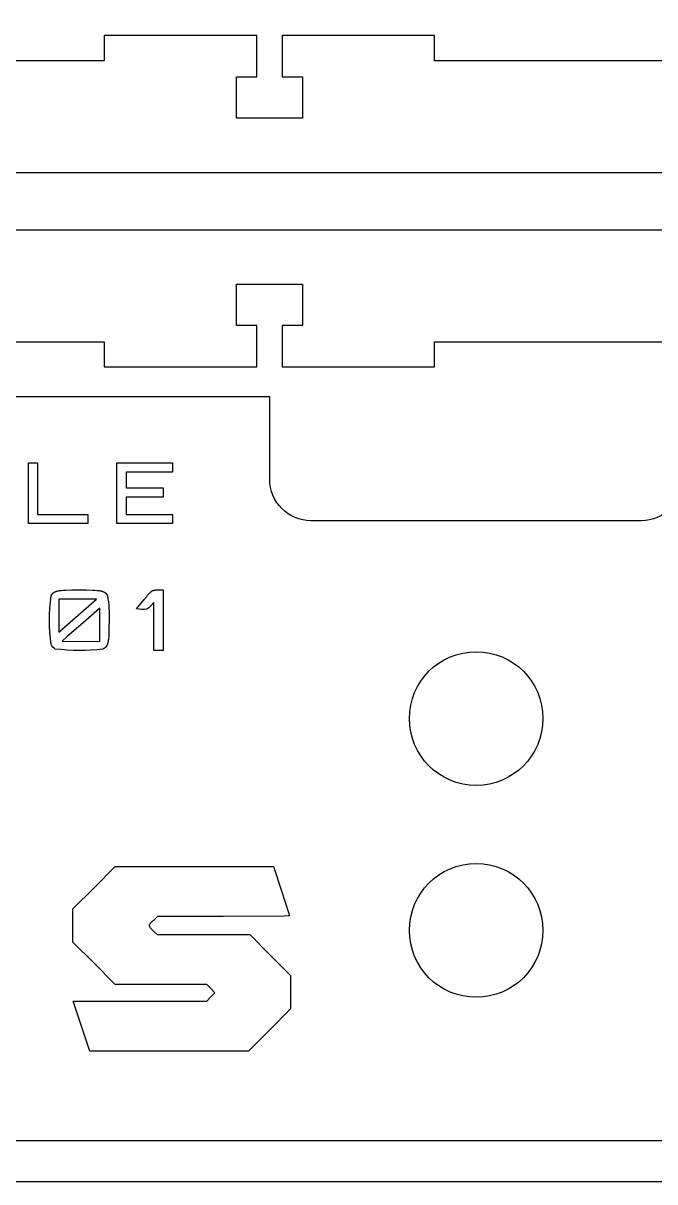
# Model space of a CAD drawing. Extents: x -305 to 305, y 1048 to 1352.
# Drawn here: x 73.7 to 150.2, y 1047.6 to 1187.8 of the extents above; entities that cross this region are included whole.
import ezdxf

# ---------------------------------------------------------------- set-up
doc = ezdxf.new("R2010")
doc.units = 0
for name, color, linetype in [('3_05MM_PETG_INSIDE', 40, 'CONTINUOUS'), ('3_05MM_PETG_OUTSIDE', 30, 'CONTINUOUS'), ('BOUNDARIES', 7, 'CONTINUOUS'), ('ENGRAVE', 7, 'CONTINUOUS')]:
    doc.layers.add(name, color=color, linetype=linetype)

msp = doc.modelspace()

# ---------------------------------------------------------------- linework, layer by layer
at = {"layer": '3_05MM_PETG_INSIDE'}
msp.add_lwpolyline([(26.25, 1162.75), (24.5, 1164.5), (24.5, 1168), (26.25, 1169.75), (180.75, 1169.75), (182.5, 1168), (182.5, 1164.5), (180.75, 1162.75)], close=True, dxfattribs=at)
for centre in [(128.53, 1103.66), (128.53, 1078.02)]:
    msp.add_circle(centre, 8.09, dxfattribs=at)
at = {"layer": '3_05MM_PETG_OUTSIDE'}
for points in [[(151, 1183.25), (123.5, 1183.25), (123.5, 1186.3), (105.03, 1186.3), (105.03, 1183.25), (105.03, 1181.3), (107.5, 1181.3), (107.5, 1176.3), (99.5, 1176.3), (99.5, 1181.3), (101.98, 1181.3), (101.98, 1183.25), (101.98, 1186.3), (83.5, 1186.3), (83.5, 1183.25), (56, 1183.25)], [(56, 1149.25), (83.5, 1149.25), (83.5, 1146.2), (101.98, 1146.2), (101.98, 1149.25), (101.98, 1151.2), (99.5, 1151.2), (99.5, 1156.2), (107.5, 1156.2), (107.5, 1151.2), (105.03, 1151.2), (105.03, 1149.25), (105.03, 1146.2), (123.5, 1146.2), (123.5, 1149.25), (151, 1149.25)]]:
    msp.add_lwpolyline(points, dxfattribs=at)
msp.add_lwpolyline([(-112.53, 1127.6), (-152.53, 1127.6, -0.414214), (-157.53, 1132.6), (-157.53, 1142.6), (-192, 1142.6, 0.414214), (-207, 1127.6), (-207, 1067.6, 0.414214), (-192, 1052.6), (188, 1052.6, 0.414214), (203, 1067.6), (203, 1127.6, 0.414214), (188, 1142.6), (153.53, 1142.6), (153.53, 1132.6, -0.414214), (148.53, 1127.6), (108.53, 1127.6, -0.414214), (103.53, 1132.6), (103.53, 1142.6), (-107.53, 1142.6), (-107.53, 1132.6, -0.414214)], format="xyb", close=True, dxfattribs=at)
at = {"layer": 'BOUNDARIES'}
msp.add_lwpolyline([(-304.8, 1352.4), (304.8, 1352.4), (304.8, 1047.6), (-304.8, 1047.6)], close=True, dxfattribs=at)
at = {"layer": 'ENGRAVE', "color": 7}
msp.add_line((79.7, 1115.59), (81.98, 1117.59), dxfattribs=at)
for points in [[(74.32, 1127.24), (74.32, 1134.6), (75.44, 1134.6), (75.44, 1128.36), (81.52, 1128.36), (81.52, 1127.24)], [(85.04, 1127.24), (85.04, 1134.6), (91.76, 1134.6), (91.76, 1133.48), (86.16, 1133.48), (86.16, 1131.56), (90.64, 1131.56), (90.64, 1130.44), (86.16, 1130.44), (86.16, 1128.36), (91.76, 1128.36), (91.76, 1127.24)], [(79.7, 1115.59), (81.98, 1117.59), (82.56, 1118.11), (78, 1118.12), (78, 1114.1)], [(82.96, 1117.02), (81.26, 1115.53), (78.98, 1113.53), (78.4, 1113.01), (82.96, 1113)], [(89.95, 1079.69), (89.45, 1079.24), (89.39, 1079.19), (89.34, 1079.15), (89.29, 1079.1), (89.25, 1079.05), (89.2, 1079.01), (89.16, 1078.96), (89.12, 1078.92), (89.09, 1078.87), (89.05, 1078.83), (89.02, 1078.79), (89.01, 1078.78), (89, 1078.76), (88.99, 1078.74), (88.98, 1078.72), (88.97, 1078.71), (88.96, 1078.7), (88.96, 1078.69), (88.96, 1078.69), (88.95, 1078.68), (88.95, 1078.67), (88.95, 1078.67), (88.94, 1078.66), (88.94, 1078.65), (88.94, 1078.65), (88.94, 1078.65), (88.94, 1078.64), (88.94, 1078.64), (88.94, 1078.64), (88.94, 1078.64), (88.94, 1078.63), (88.94, 1078.63), (88.94, 1078.63), (88.94, 1078.63), (88.94, 1078.62), (88.94, 1078.62), (88.94, 1078.62), (88.94, 1078.62), (88.94, 1078.62), (88.94, 1078.61), (88.94, 1078.61), (88.94, 1078.61), (88.94, 1078.61), (88.94, 1078.6), (88.94, 1078.6), (88.94, 1078.6), (88.94, 1078.6), (88.94, 1078.59), (88.94, 1078.58), (88.95, 1078.58), (88.95, 1078.57), (88.95, 1078.56), (88.95, 1078.56), (88.96, 1078.55), (88.96, 1078.53), (88.97, 1078.52), (88.98, 1078.5), (88.99, 1078.48), (89.01, 1078.47), (89.02, 1078.45), (89.04, 1078.41), (89.08, 1078.36), (89.11, 1078.32), (89.15, 1078.27), (89.18, 1078.23), (89.23, 1078.18), (89.27, 1078.13), (89.32, 1078.08), (89.36, 1078.04), (89.41, 1077.99), (89.89, 1077.53), (95.5, 1077.53), (101.11, 1077.53), (103.59, 1075.04), (106.07, 1072.56), (106.07, 1070.54), (106.07, 1068.52), (103.51, 1065.97), (100.96, 1063.42), (91.36, 1063.42), (81.76, 1063.42), (80.75, 1066.44), (79.74, 1069.46), (87.84, 1069.46), (95.94, 1069.46), (96.42, 1069.97), (96.91, 1070.47), (96.42, 1070.98), (95.94, 1071.48), (90.38, 1071.48), (84.83, 1071.48), (82.27, 1074.04), (79.72, 1076.59), (79.72, 1078.61), (79.72, 1080.63), (82.28, 1083.18), (84.83, 1085.74), (94.41, 1085.74), (103.99, 1085.74), (104.96, 1082.82), (105.85, 1080.06), (105.91, 1079.87), (105.92, 1079.82), (105.93, 1079.81), (105.93, 1079.8), (105.93, 1079.8), (105.93, 1079.8), (105.93, 1079.79), (105.93, 1079.79), (105.93, 1079.79), (105.93, 1079.79), (105.93, 1079.79), (105.93, 1079.79), (105.93, 1079.79), (105.93, 1079.79), (105.92, 1079.79), (105.92, 1079.79), (105.92, 1079.79), (105.92, 1079.79), (105.91, 1079.79), (105.91, 1079.79), (105.9, 1079.78), (105.9, 1079.78), (105.89, 1079.78), (105.86, 1079.78), (105.84, 1079.78), (105.76, 1079.77), (105.3, 1079.75), (97.94, 1079.69)]]:
    msp.add_lwpolyline(points, close=True, dxfattribs=at)
for points in [[(83.33, 1112.06, -0.059082), (77.58, 1112.07, -0.148249), (77.06, 1112.62, -0.060762), (77.06, 1118.49), (77.07, 1118.52), (77.09, 1118.55), (77.1, 1118.58), (77.12, 1118.61), (77.13, 1118.63), (77.15, 1118.66), (77.16, 1118.69), (77.18, 1118.71), (77.2, 1118.73), (77.22, 1118.76), (77.24, 1118.78), (77.25, 1118.79), (77.26, 1118.8), (77.27, 1118.81), (77.28, 1118.82), (77.29, 1118.83), (77.3, 1118.84), (77.31, 1118.85), (77.32, 1118.86), (77.33, 1118.87), (77.34, 1118.88), (77.36, 1118.89), (77.37, 1118.9), (77.38, 1118.91), (77.39, 1118.92), (77.42, 1118.93), (77.45, 1118.95), (77.48, 1118.97), (77.51, 1118.98), (77.54, 1119), (77.57, 1119.01), (77.61, 1119.02), (77.64, 1119.04), (77.68, 1119.05), (77.72, 1119.06), (77.76, 1119.07), (77.8, 1119.09), (77.84, 1119.1), (77.89, 1119.11), (77.98, 1119.13), (78.09, 1119.14), (78.2, 1119.16), (78.31, 1119.17), (78.58, 1119.2), (78.87, 1119.21), (79.59, 1119.23), (80.48, 1119.24), (81.37, 1119.23), (82.09, 1119.21), (82.38, 1119.2), (82.65, 1119.17), (82.76, 1119.16), (82.87, 1119.14), (82.98, 1119.13), (83.07, 1119.11), (83.12, 1119.1), (83.16, 1119.09), (83.2, 1119.07), (83.24, 1119.06), (83.28, 1119.05), (83.32, 1119.04), (83.35, 1119.02), (83.39, 1119.01), (83.42, 1119), (83.45, 1118.98), (83.48, 1118.97), (83.51, 1118.95), (83.54, 1118.93), (83.57, 1118.92), (83.58, 1118.91), (83.59, 1118.9), (83.6, 1118.89), (83.62, 1118.88), (83.63, 1118.87), (83.64, 1118.86), (83.65, 1118.85), (83.66, 1118.84), (83.67, 1118.83), (83.68, 1118.82), (83.69, 1118.81), (83.7, 1118.8), (83.71, 1118.79), (83.72, 1118.78), (83.74, 1118.76), (83.76, 1118.73), (83.78, 1118.71), (83.8, 1118.69), (83.81, 1118.66), (83.83, 1118.63), (83.85, 1118.61), (83.86, 1118.58), (83.87, 1118.55), (83.89, 1118.52), (83.9, 1118.49, -0.052602), (84.08, 1115.56), (84.07, 1114.64), (84.05, 1113.91), (84.04, 1113.6), (84.01, 1113.33), (84, 1113.21), (83.98, 1113.1), (83.97, 1113), (83.95, 1112.9), (83.94, 1112.85), (83.93, 1112.81), (83.92, 1112.77), (83.9, 1112.72), (83.89, 1112.69), (83.88, 1112.65), (83.87, 1112.61), (83.85, 1112.58), (83.84, 1112.54), (83.82, 1112.51), (83.81, 1112.48), (83.79, 1112.45), (83.78, 1112.42), (83.77, 1112.41), (83.76, 1112.4), (83.75, 1112.38), (83.74, 1112.37), (83.73, 1112.36), (83.72, 1112.35), (83.71, 1112.33), (83.7, 1112.32), (83.69, 1112.31), (83.68, 1112.3), (83.67, 1112.29), (83.66, 1112.28), (83.65, 1112.27), (83.64, 1112.26), (83.63, 1112.25), (83.62, 1112.24), (83.61, 1112.23), (83.6, 1112.22), (83.57, 1112.2), (83.55, 1112.18), (83.53, 1112.16), (83.5, 1112.15), (83.48, 1112.13), (83.45, 1112.12), (83.42, 1112.1), (83.39, 1112.09), (83.36, 1112.07)], [(89.51, 1117.72), (89.11, 1117.27, -0.313873), (88.06, 1116.87), (87.4, 1116.92), (88.34, 1118.07), (88.64, 1118.43), (88.76, 1118.58), (88.88, 1118.71), (88.98, 1118.82), (89.03, 1118.87), (89.07, 1118.92), (89.12, 1118.96), (89.16, 1118.99), (89.18, 1119.01), (89.2, 1119.03), (89.22, 1119.04), (89.24, 1119.06), (89.26, 1119.07), (89.28, 1119.08), (89.3, 1119.1), (89.32, 1119.11), (89.34, 1119.12), (89.36, 1119.13), (89.38, 1119.14), (89.4, 1119.15), (89.42, 1119.16), (89.44, 1119.16), (89.46, 1119.17), (89.48, 1119.18), (89.5, 1119.18), (89.52, 1119.19), (89.54, 1119.2), (89.56, 1119.2), (89.58, 1119.2), (89.6, 1119.21), (89.62, 1119.21), (89.65, 1119.21), (89.69, 1119.22), (89.74, 1119.22), (89.79, 1119.23), (89.85, 1119.23), (89.96, 1119.23), (90.64, 1119.24), (90.64, 1111.88), (89.52, 1111.88), (89.51, 1114.8), (89.51, 1114.8)]]:
    msp.add_lwpolyline(points, format="xyb", close=True, dxfattribs=at)

doc.saveas('drawing.dxf')
